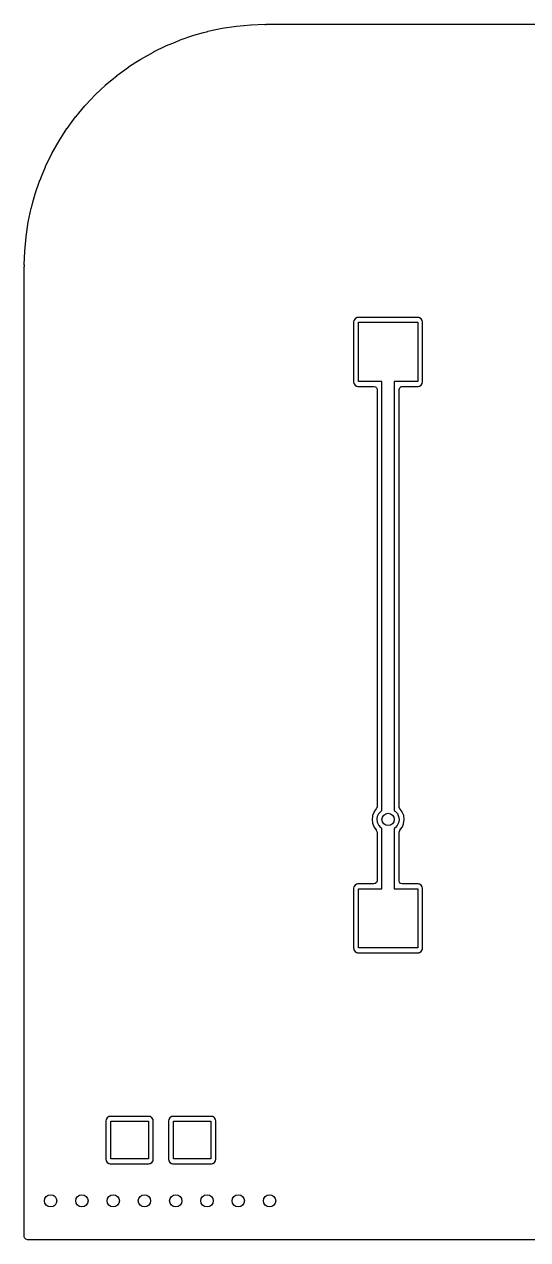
# Model space of a CAD drawing. Extents: x 0.02 to 2.38, y 0.02 to 1.96.
# Drawn here: x 0.018 to 0.823, y 0.018 to 1.961 of the extents above; entities that cross this region are included whole.
import ezdxf

# ---------------------------------------------------------------- set-up
doc = ezdxf.new("R2010")
doc.units = 0
doc.header["$MEASUREMENT"] = 0
doc.layers.add('BLACK', color=7, linetype='CONTINUOUS')

msp = doc.modelspace()

# ---------------------------------------------------------------- linework, layer by layer
at = {"layer": 'BLACK', "linetype": 'CONTINUOUS'}
for p, q in [((0.267026, 1.93561), (0.288775, 1.94311)), ((0.288775, 1.94311), (0.28906, 1.9432)), ((0.28906, 1.9432), (0.304218, 1.94743)), ((0.304218, 1.94743), (0.311222, 1.94938)), ((0.311222, 1.94938), (0.311513, 1.94945)), ((0.311513, 1.94945), (0.334007, 1.95428)), ((0.334007, 1.95428), (0.334302, 1.95433)), ((0.334302, 1.95433), (0.357047, 1.95779)), ((0.357047, 1.95779), (0.357344, 1.95783)), ((0.357344, 1.95783), (0.3688, 1.95887)), ((0.3688, 1.95887), (0.380256, 1.95991)), ((0.380256, 1.95991), (0.380554, 1.95993)), ((0.380554, 1.95993), (0.402271, 1.96059)), ((0.402271, 1.96059), (0.402609, 1.96055)), ((0.402609, 1.96055), (0.403142, 1.96055)), ((0.403142, 1.96055), (0.403687, 1.96043)), ((0.403687, 1.96043), (0.404232, 1.96055)), ((0.404232, 1.96055), (0.404424, 1.96055)), ((0.404424, 1.96055), (0.405136, 1.96063)), ((0.405136, 1.96063), (1.99484, 1.96063)), ((0.224533, 1.9165), (0.245218, 1.92657)), ((0.245218, 1.92657), (0.245491, 1.9267)), ((0.245491, 1.9267), (0.255186, 1.93071)), ((0.255186, 1.93071), (0.266747, 1.9355)), ((0.266747, 1.9355), (0.267026, 1.93561)), ((0.19636, 1.89998), (0.203972, 1.90491)), ((0.203972, 1.90491), (0.204229, 1.90506)), ((0.204229, 1.90506), (0.224268, 1.91636)), ((0.224268, 1.91636), (0.224533, 1.9165)), ((0.165875, 1.87861), (0.184406, 1.89224)), ((0.184406, 1.89224), (0.184652, 1.89241)), ((0.184652, 1.89241), (0.19636, 1.89998)), ((0.147966, 1.86369), (0.165639, 1.87842)), ((0.165639, 1.87842), (0.165875, 1.87861)), ((0.12485, 1.84122), (0.130778, 1.84752)), ((0.130778, 1.84752), (0.130989, 1.84773)), ((0.130989, 1.84773), (0.139787, 1.85601)), ((0.139787, 1.85601), (0.147741, 1.8635)), ((0.147741, 1.8635), (0.147966, 1.86369)), ((0.10008, 1.81287), (0.114809, 1.83054)), ((0.114809, 1.83054), (0.115008, 1.83076)), ((0.115008, 1.83076), (0.12485, 1.84122)), ((0.08626, 1.7941), (0.099896, 1.81263)), ((0.099896, 1.81263), (0.10008, 1.81287)), ((0.078846, 1.78265), (0.08609, 1.79385)), ((0.08609, 1.79385), (0.08626, 1.7941)), ((0.062142, 1.75424), (0.073444, 1.77428)), ((0.073444, 1.77428), (0.073599, 1.77453)), ((0.073599, 1.77453), (0.078846, 1.78265)), ((0.051931, 1.73329), (0.062003, 1.75397)), ((0.062003, 1.75397), (0.062142, 1.75424)), ((0.045287, 1.71727), (0.051808, 1.73301)), ((0.051808, 1.73301), (0.051931, 1.73329)), ((0.035393, 1.68973), (0.042898, 1.71148)), ((0.042898, 1.71148), (0.043004, 1.71176)), ((0.043004, 1.71176), (0.045287, 1.71727)), ((0.029126, 1.66728), (0.031078, 1.67429)), ((0.031078, 1.67429), (0.035304, 1.68944)), ((0.035304, 1.68944), (0.035393, 1.68973)), ((0.024225, 1.6445), (0.029054, 1.66699)), ((0.029054, 1.66699), (0.029126, 1.66728)), ((0.02071, 1.62146), (0.024171, 1.6442)), ((0.024171, 1.6442), (0.024225, 1.6445)), ((0.018592, 1.59825), (0.020674, 1.62116)), ((0.020674, 1.62116), (0.02071, 1.62146)), ((0.017916, 1.57621), (0.018573, 1.59795)), ((0.018573, 1.59795), (0.018592, 1.59825)), ((0.017874, 1.57335), (0.017951, 1.57402)), ((0.017954, 1.57582), (0.017916, 1.57621)), ((0.017951, 1.57424), (0.018076, 1.57479)), ((0.017951, 1.57402), (0.017951, 1.57424)), ((0.017953, 1.57533), (0.017954, 1.57582)), ((0.018076, 1.57479), (0.017953, 1.57533)), ((0.017874, 0.022835), (0.017874, 1.57335)), ((0.544926, 1.48733), (0.544469, 1.48503)), ((0.544469, 1.48503), (0.544469, 1.38899)), ((0.546671, 1.48994), (0.544926, 1.48733)), ((0.549282, 1.49169), (0.546671, 1.48994)), ((0.549761, 1.49178), (0.549282, 1.49169)), ((0.551346, 1.4921), (0.549761, 1.49178)), ((0.549761, 1.49178), (0.549761, 1.49178)), ((0.551585, 1.49215), (0.551346, 1.4921)), ((0.647628, 1.49215), (0.551585, 1.49215)), ((0.552362, 1.38976), (0.552362, 1.48425)), ((0.552362, 1.48425), (0.64685, 1.48425)), ((0.64685, 1.48425), (0.64685, 1.38976)), ((0.647867, 1.4921), (0.647628, 1.49215)), ((0.649451, 1.49178), (0.647867, 1.4921)), ((0.64993, 1.49169), (0.649451, 1.49178)), ((0.649451, 1.49178), (0.649451, 1.49178)), ((0.652541, 1.48994), (0.64993, 1.49169)), ((0.654286, 1.48733), (0.652541, 1.48994)), ((0.654744, 1.48503), (0.654286, 1.48733)), ((0.654744, 1.38899), (0.654744, 1.48503)), ((0.544469, 1.38899), (0.544926, 1.38668)), ((0.544926, 1.38668), (0.546671, 1.38407)), ((0.546671, 1.38407), (0.549282, 1.38233)), ((0.549282, 1.38233), (0.549761, 1.38223)), ((0.549761, 1.38223), (0.549761, 1.38223)), ((0.549761, 1.38223), (0.551346, 1.38192)), ((0.551346, 1.38192), (0.551585, 1.38187)), ((0.551585, 1.38187), (0.576909, 1.38187)), ((0.589764, 1.38976), (0.552362, 1.38976)), ((0.576909, 1.38187), (0.579591, 1.38108)), ((0.579591, 1.38108), (0.581422, 1.37897)), ((0.589764, 0.703902), (0.589764, 1.38976)), ((0.64685, 1.38976), (0.609449, 1.38976)), ((0.609449, 1.38976), (0.609449, 0.703894)), ((0.617343, 1.37691), (0.61813, 1.37959)), ((0.61813, 1.37959), (0.620242, 1.38142)), ((0.620242, 1.38142), (0.622303, 1.38187)), ((0.622303, 1.38187), (0.647628, 1.38187)), ((0.647628, 1.38187), (0.647867, 1.38192)), ((0.647867, 1.38192), (0.649451, 1.38223)), ((0.649451, 1.38223), (0.64993, 1.38233)), ((0.649451, 1.38223), (0.649451, 1.38223)), ((0.64993, 1.38233), (0.652541, 1.38407)), ((0.652541, 1.38407), (0.654286, 1.38668)), ((0.654286, 1.38668), (0.654744, 1.38899)), ((0.581422, 1.37897), (0.58187, 1.37691)), ((0.58187, 1.37691), (0.58187, 0.710017)), ((0.617343, 0.71002), (0.617343, 1.37691)), ((0.577045, 0.701704), (0.574811, 0.695973)), ((0.577328, 0.702107), (0.577045, 0.701704)), ((0.58041, 0.706491), (0.577328, 0.702107)), ((0.580582, 0.706736), (0.58041, 0.706491)), ((0.580711, 0.706849), (0.580582, 0.706736)), ((0.581083, 0.707335), (0.580711, 0.706849)), ((0.58187, 0.710017), (0.581083, 0.707335)), ((0.584963, 0.699225), (0.588251, 0.702948)), ((0.588251, 0.702948), (0.589764, 0.703902)), ((0.609449, 0.703894), (0.611123, 0.702809)), ((0.611123, 0.702809), (0.614366, 0.699045)), ((0.617399, 0.709272), (0.617343, 0.71002)), ((0.618582, 0.706739), (0.617399, 0.709272)), ((0.618586, 0.706735), (0.618582, 0.706739)), ((0.618809, 0.706536), (0.618586, 0.706735)), ((0.618979, 0.70629), (0.618809, 0.706536)), ((0.618979, 0.706289), (0.618979, 0.70629)), ((0.622124, 0.701713), (0.618979, 0.706289)), ((0.622293, 0.701467), (0.622124, 0.701713)), ((0.622124, 0.701713), (0.622124, 0.701713)), ((0.624467, 0.695713), (0.622293, 0.701467)), ((0.57406, 0.690268), (0.574008, 0.689874)), ((0.574008, 0.689874), (0.574683, 0.683761)), ((0.574545, 0.693956), (0.57406, 0.690268)), ((0.574811, 0.695973), (0.574545, 0.693956)), ((0.574683, 0.683761), (0.574785, 0.68348)), ((0.574785, 0.68348), (0.576652, 0.678378)), ((0.582088, 0.68982), (0.582852, 0.694729)), ((0.582732, 0.684895), (0.582088, 0.68982)), ((0.584733, 0.680348), (0.582732, 0.684895)), ((0.582852, 0.694729), (0.584963, 0.699225)), ((0.587929, 0.676546), (0.584733, 0.680348)), ((0.616297, 0.68428), (0.614131, 0.679809)), ((0.614366, 0.699045), (0.616422, 0.694524)), ((0.617121, 0.689178), (0.616297, 0.68428)), ((0.616422, 0.694524), (0.617126, 0.689606)), ((0.617126, 0.689606), (0.617121, 0.689178)), ((0.622326, 0.677984), (0.624222, 0.682703)), ((0.624222, 0.682703), (0.624334, 0.682981)), ((0.624222, 0.682703), (0.624222, 0.682703)), ((0.624334, 0.682981), (0.625201, 0.68907)), ((0.625206, 0.689606), (0.624467, 0.695713)), ((0.625201, 0.68907), (0.625206, 0.689606)), ((0.576652, 0.678378), (0.576796, 0.677984)), ((0.576796, 0.677984), (0.580227, 0.672879)), ((0.580227, 0.672879), (0.580448, 0.672677)), ((0.580448, 0.672677), (0.580644, 0.672451)), ((0.580644, 0.672451), (0.580547, 0.672368)), ((0.580547, 0.672368), (0.581701, 0.670474)), ((0.581701, 0.670474), (0.58187, 0.669191)), ((0.58187, 0.669191), (0.58187, 0.591594)), ((0.589764, 0.675324), (0.587929, 0.676546)), ((0.589764, 0.57874), (0.589764, 0.675324)), ((0.610797, 0.676127), (0.609449, 0.675299)), ((0.609449, 0.675299), (0.609449, 0.57874)), ((0.614131, 0.679809), (0.610797, 0.676127)), ((0.617343, 0.669192), (0.61813, 0.671874)), ((0.617343, 0.591594), (0.617343, 0.669192)), ((0.61813, 0.671874), (0.618425, 0.672257)), ((0.618425, 0.672257), (0.61845, 0.672278)), ((0.61845, 0.672278), (0.62204, 0.677273)), ((0.62204, 0.677273), (0.622326, 0.677984)), ((0.546671, 0.584431), (0.544926, 0.58182)), ((0.549282, 0.586176), (0.546671, 0.584431)), ((0.549761, 0.586271), (0.549282, 0.586176)), ((0.551346, 0.586586), (0.549761, 0.586271)), ((0.549761, 0.586271), (0.549761, 0.586271)), ((0.551585, 0.586634), (0.551346, 0.586586)), ((0.576909, 0.586634), (0.551585, 0.586634)), ((0.57897, 0.587082), (0.576909, 0.586634)), ((0.581083, 0.588913), (0.57897, 0.587082)), ((0.58187, 0.591594), (0.581083, 0.588913)), ((0.617791, 0.589534), (0.617343, 0.591594)), ((0.619621, 0.587421), (0.617791, 0.589534)), ((0.622303, 0.586634), (0.619621, 0.587421)), ((0.647628, 0.586634), (0.622303, 0.586634)), ((0.647867, 0.586586), (0.647628, 0.586634)), ((0.649451, 0.586271), (0.647867, 0.586586)), ((0.64993, 0.586176), (0.649451, 0.586271)), ((0.649451, 0.586271), (0.649451, 0.586271)), ((0.652541, 0.584431), (0.64993, 0.586176)), ((0.654286, 0.58182), (0.652541, 0.584431)), ((0.544926, 0.58182), (0.544469, 0.579518)), ((0.544469, 0.579518), (0.544469, 0.483474)), ((0.552362, 0.484252), (0.552362, 0.57874)), ((0.552362, 0.57874), (0.589764, 0.57874)), ((0.609449, 0.57874), (0.64685, 0.57874)), ((0.64685, 0.57874), (0.64685, 0.484252)), ((0.654744, 0.579518), (0.654286, 0.58182)), ((0.654744, 0.483474), (0.654744, 0.579518)), ((0.544469, 0.483474), (0.544516, 0.483236)), ((0.544516, 0.483236), (0.544755, 0.482036)), ((0.544755, 0.482036), (0.544926, 0.481172)), ((0.544926, 0.481172), (0.546671, 0.478561)), ((0.546671, 0.478561), (0.549282, 0.476816)), ((0.549282, 0.476816), (0.549761, 0.476721)), ((0.549761, 0.476721), (0.549761, 0.476721)), ((0.549761, 0.476721), (0.550615, 0.476551)), ((0.550615, 0.476551), (0.551585, 0.476358)), ((0.551585, 0.476358), (0.647628, 0.476358)), ((0.64685, 0.484252), (0.552362, 0.484252)), ((0.647628, 0.476358), (0.648597, 0.476551)), ((0.648597, 0.476551), (0.649451, 0.476721)), ((0.649451, 0.476721), (0.64993, 0.476816)), ((0.649451, 0.476721), (0.649451, 0.476721)), ((0.64993, 0.476816), (0.652541, 0.478561)), ((0.652541, 0.478561), (0.654286, 0.481172)), ((0.654286, 0.481172), (0.654458, 0.482036)), ((0.654458, 0.482036), (0.654697, 0.483236)), ((0.654697, 0.483236), (0.654744, 0.483474)), ((0.153141, 0.214601), (0.150529, 0.212856)), ((0.15362, 0.214696), (0.153141, 0.214601)), ((0.155204, 0.215012), (0.15362, 0.214696)), ((0.15362, 0.214696), (0.15362, 0.214696)), ((0.155443, 0.215059), (0.155204, 0.215012)), ((0.216998, 0.215059), (0.155443, 0.215059)), ((0.217237, 0.215012), (0.216998, 0.215059)), ((0.218821, 0.214696), (0.217237, 0.215012)), ((0.2193, 0.214601), (0.218821, 0.214696)), ((0.218821, 0.214696), (0.218821, 0.214696)), ((0.221911, 0.212856), (0.2193, 0.214601)), ((0.253141, 0.214601), (0.250529, 0.212856)), ((0.25362, 0.214696), (0.253141, 0.214601)), ((0.255204, 0.215012), (0.25362, 0.214696)), ((0.25362, 0.214696), (0.25362, 0.214696)), ((0.255443, 0.215059), (0.255204, 0.215012)), ((0.316998, 0.215059), (0.255443, 0.215059)), ((0.317237, 0.215012), (0.316998, 0.215059)), ((0.318821, 0.214696), (0.317237, 0.215012)), ((0.3193, 0.214601), (0.318821, 0.214696)), ((0.318821, 0.214696), (0.318821, 0.214696)), ((0.321911, 0.212856), (0.3193, 0.214601)), ((0.148785, 0.210245), (0.148327, 0.207943)), ((0.148327, 0.207943), (0.148327, 0.146388)), ((0.150529, 0.212856), (0.148785, 0.210245)), ((0.15622, 0.147165), (0.15622, 0.207165)), ((0.15622, 0.207165), (0.21622, 0.207165)), ((0.21622, 0.207165), (0.21622, 0.147165)), ((0.223656, 0.210245), (0.221911, 0.212856)), ((0.224114, 0.207943), (0.223656, 0.210245)), ((0.224114, 0.146388), (0.224114, 0.207943)), ((0.248785, 0.210245), (0.248327, 0.207943)), ((0.248327, 0.207943), (0.248327, 0.146388)), ((0.250529, 0.212856), (0.248785, 0.210245)), ((0.25622, 0.147165), (0.25622, 0.207165)), ((0.25622, 0.207165), (0.31622, 0.207165)), ((0.31622, 0.207165), (0.31622, 0.147165)), ((0.323656, 0.210245), (0.321911, 0.212856)), ((0.324114, 0.207943), (0.323656, 0.210245)), ((0.324114, 0.146388), (0.324114, 0.207943)), ((0.148327, 0.146388), (0.148785, 0.144085)), ((0.148785, 0.144085), (0.150529, 0.141474)), ((0.150529, 0.141474), (0.153141, 0.13973)), ((0.153141, 0.13973), (0.15362, 0.139634)), ((0.15362, 0.139634), (0.15362, 0.139634)), ((0.15362, 0.139634), (0.155204, 0.139319)), ((0.155204, 0.139319), (0.155443, 0.139272)), ((0.155443, 0.139272), (0.216998, 0.139272)), ((0.21622, 0.147165), (0.15622, 0.147165)), ((0.216998, 0.139272), (0.217237, 0.139319)), ((0.217237, 0.139319), (0.218821, 0.139634)), ((0.218821, 0.139634), (0.2193, 0.13973)), ((0.218821, 0.139634), (0.218821, 0.139634)), ((0.2193, 0.13973), (0.221911, 0.141474)), ((0.221911, 0.141474), (0.223656, 0.144085)), ((0.223656, 0.144085), (0.224114, 0.146388)), ((0.248327, 0.146388), (0.248785, 0.144085)), ((0.248785, 0.144085), (0.250529, 0.141474)), ((0.250529, 0.141474), (0.253141, 0.13973)), ((0.253141, 0.13973), (0.25362, 0.139634)), ((0.25362, 0.139634), (0.25362, 0.139634)), ((0.25362, 0.139634), (0.255204, 0.139319)), ((0.255204, 0.139319), (0.255443, 0.139272)), ((0.255443, 0.139272), (0.316998, 0.139272)), ((0.31622, 0.147165), (0.25622, 0.147165)), ((0.316998, 0.139272), (0.317237, 0.139319)), ((0.317237, 0.139319), (0.318821, 0.139634)), ((0.318821, 0.139634), (0.3193, 0.13973)), ((0.318821, 0.139634), (0.318821, 0.139634)), ((0.3193, 0.13973), (0.321911, 0.141474)), ((0.321911, 0.141474), (0.323656, 0.144085)), ((0.323656, 0.144085), (0.324114, 0.146388)), ((0.018322, 0.020774), (0.017874, 0.022835)), ((0.020153, 0.018662), (0.018322, 0.020774)), ((0.022835, 0.017874), (0.020153, 0.018662)), ((2.37717, 0.017874), (0.022835, 0.017874))]:
    msp.add_line(p, q, dxfattribs=at)
at = {"layer": 'BLACK'}
for centre in [(0.599606, 0.689606), (0.06, 0.08), (0.11, 0.08), (0.16, 0.08), (0.21, 0.08), (0.26, 0.08), (0.31, 0.08), (0.36, 0.08), (0.41, 0.08)]:
    msp.add_circle(centre, 0.009843, dxfattribs=at)

doc.saveas('drawing.dxf')
